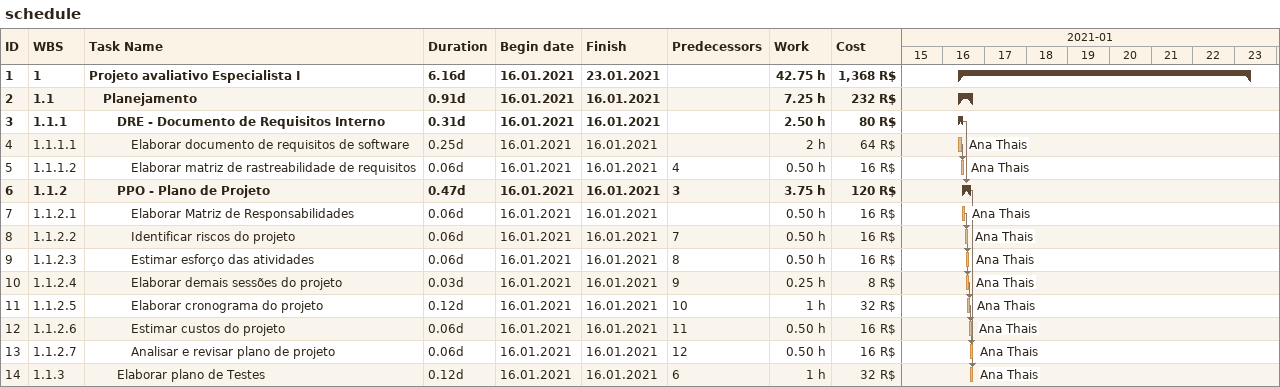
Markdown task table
schedule

| ID | WBS | Task | Duration | Start | Finish | Predecessors | Resources | Work (h) | Cost (R$) |
|---|---|---|---|---|---|---|---|---|---|
| 1 | 1 | **Projeto avaliativo Especialista I** | 6.16d | 2021-01-16 | 2021-01-23 |  |  | 42.75 | 1368 |
| 2 | 1.1 | **Planejamento** | 0.91d | 2021-01-16 | 2021-01-16 |  |  | 7.25 | 232 |
| 3 | 1.1.1 | **DRE - Documento de Requisitos Interno** | 0.31d | 2021-01-16 | 2021-01-16 |  |  | 2.50 | 80 |
| 4 | 1.1.1.1 | Elaborar documento de requisitos de software | 0.25d | 2021-01-16 | 2021-01-16 |  | Ana Thais | 2 | 64 |
| 5 | 1.1.1.2 | Elaborar matriz de rastreabilidade de requisitos | 0.06d | 2021-01-16 | 2021-01-16 | 4 | Ana Thais | 0.50 | 16 |
| 6 | 1.1.2 | **PPO - Plano de Projeto** | 0.47d | 2021-01-16 | 2021-01-16 | 3 |  | 3.75 | 120 |
| 7 | 1.1.2.1 | Elaborar Matriz de Responsabilidades | 0.06d | 2021-01-16 | 2021-01-16 |  | Ana Thais | 0.50 | 16 |
| 8 | 1.1.2.2 | Identificar riscos do projeto | 0.06d | 2021-01-16 | 2021-01-16 | 7 | Ana Thais | 0.50 | 16 |
| 9 | 1.1.2.3 | Estimar esforço das atividades | 0.06d | 2021-01-16 | 2021-01-16 | 8 | Ana Thais | 0.50 | 16 |
| 10 | 1.1.2.4 | Elaborar demais sessões do projeto | 0.03d | 2021-01-16 | 2021-01-16 | 9 | Ana Thais | 0.25 | 8 |
| 11 | 1.1.2.5 | Elaborar cronograma do projeto | 0.12d | 2021-01-16 | 2021-01-16 | 10 | Ana Thais | 1 | 32 |
| 12 | 1.1.2.6 | Estimar custos do projeto | 0.06d | 2021-01-16 | 2021-01-16 | 11 | Ana Thais | 0.50 | 16 |
| 13 | 1.1.2.7 | Analisar e revisar plano de projeto | 0.06d | 2021-01-16 | 2021-01-16 | 12 | Ana Thais | 0.50 | 16 |
| 14 | 1.1.3 | Elaborar plano de Testes | 0.12d | 2021-01-16 | 2021-01-16 | 6 | Ana Thais | 1 | 32 |
